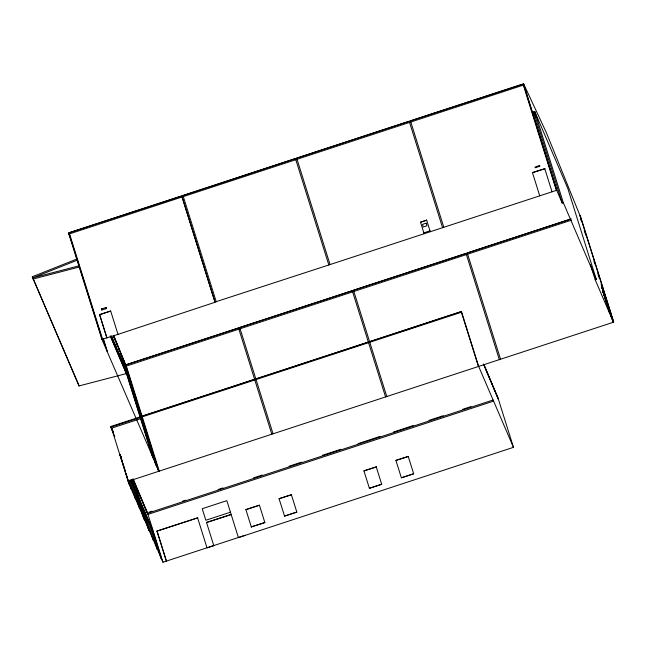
<?xml version="1.0" encoding="UTF-8"?>
<svg xmlns="http://www.w3.org/2000/svg" width="646" height="646" viewBox="0 0 646 646"><rect width="100%" height="100%" fill="white"/><g stroke="black" fill="none" stroke-linecap="round" stroke-linejoin="round"><path stroke-width="0.97" d="M420.506 222.192L426.659 220.173L420.506 222.192L424.123 233.731L423.76 232.883L429.913 230.864L430.276 231.72L426.659 220.173M101.365 309.208L101.479 309.749M106.324 308.069L105.896 308.772L101.842 309.918M101.406 309.289L101.656 308.812M106.299 308.223L105.896 308.772M534.92 167.185L539.386 165.489M539.757 166.264L535.195 167.758M101.688 308.901L105.702 307.585M110.66 336.518L126.374 373.59L78.982 385.945L32.3 276.754L76.955 258.998M77.399 260.12L32.744 277.877L79.167 265.781M103.053 338.609L106.961 351.077L101.923 339.36L68.541 232.94L523.583 83.77L546.25 132.382L580.06 215.748L613.7 322.144L478.42 366.492L461.196 311.574L369.609 341.694M180.823 196.376L69.162 232.738L102.536 339.158L118.016 334.37L110.668 311.025L99.605 314.659L106.84 337.745M183.965 195.342L295.448 158.553L328.822 264.973L214.973 302.053L181.776 196.061M522.105 84.497L410.436 120.859L443.81 227.279L539.741 195.835L532.449 172.619L544.804 168.719L532.449 172.619M69.518 233.892L523.333 85.127M596.315 279.443L563.32 202.699L562.214 203.062L533.628 111.863L534.735 111.5L567.737 188.244L596.315 279.443L595.208 279.807L590.396 264.44M99.605 314.659L110.668 311.025M182.083 197.014L215.061 302.263L118.016 334.37M330.049 264.569L442.575 227.691L409.209 121.262L296.675 158.149L330.049 264.569L328.822 264.973M539.741 195.835L556.343 190.392L523.058 84.19M523.712 84.965L556.715 190.271L523.583 83.77M113.494 336.162L125.518 364.756L158.658 471.314L125.639 365.967M580.06 215.748L579.801 216.144M238.519 328.015L125.34 365.014L570.265 219.269M273.04 433.813L239.714 327.522L352.28 290.724M386.793 396.523L353.475 290.232L466.041 253.434M500.553 359.233L467.236 252.941L571.185 218.865M158.819 471.015L156.59 466.493L147.708 439.563L155.185 462.576L153.11 457.756L124.533 366.557L111.225 336.267M126.358 366.056L571.581 220.108M114.794 436.615L110.724 426.546L140.545 416.783M140.707 417.364L110.91 427.127L111.274 428.274L141.062 418.511M141.66 417.05L461.664 312.155M602.581 289.739L601.886 287.212M147.417 437.302C145.818 432.957 149.702 442.308 147.054 437.059M146.804 436.228L147.603 437.423M601.644 287.292L602.266 288.342M602.815 289.626L602.015 288.423M602.46 290.401L604.543 294.584L611.528 317.751L602.46 290.401L609.695 313.488L611.778 317.671M149.355 443.406L156.833 466.412M245.109 535.3L162.962 562.23L129.386 484.799L119.978 454.784L121.23 457.045M106.961 351.077L153.11 457.756M113.478 432.836L111.16 427.046L128.158 481.31L478.662 366.411L513.465 447.331L238.406 537.593L226.827 500.65L202.23 508.717L205.848 520.256L230.444 512.197M129.386 484.799L126.099 473.461M131.065 480.576L134.336 487.528A20.074 0.686 71.9 0 1 131.913 479.469M137.275 496.887L141.183 505.333L137.517 496.806L144.51 519.973L134.336 487.528M144.058 510.13L153.215 540.226M149.113 512.125L151.988 511.18M182.648 501.126L185.523 500.19M218.106 489.507L222.902 487.94M253.571 477.887L262.195 475.052M289.028 466.259L301.488 462.173M322.564 455.268L340.773 449.293M358.029 443.64L380.066 436.413M393.487 432.021L413.61 425.423M428.944 420.393L443.317 415.685M462.488 409.402L471.112 406.576M133.116 478.952L147.619 513.247L493.092 400.003M147.732 514.474L493.455 401.158M483.588 364.287L498.486 399.511L483.62 364.061M148.087 519.505L157.253 549.601M140.109 501.611L152.125 528.888L161.532 558.903M132.785 479.316A20.074 0.686 71.9 0 1 140.02 500.747L149.186 530.842L140.069 501.764M156.994 531.085L197.619 517.866L156.994 531.085L166.402 561.099M206.534 522.485L231.171 514.507L206.534 522.485L213.81 545.66L207.027 547.881L197.579 517.777M251.334 526.991L245.868 509.589L259.401 505.156L264.86 522.557L251.294 526.902L264.86 522.557M279.072 498.704L291.411 494.755L279.072 498.704L284.539 516.106L296.837 512.076L291.37 494.675M363.932 470.886L376.271 466.937L363.932 470.886L369.399 488.287L381.697 484.258L376.23 466.856M395.909 460.404L408.248 456.456L395.909 460.404L401.376 477.806L413.674 473.776L408.207 456.375M245.908 509.678L259.434 505.237M33.019 279.056L79.45 266.959M539.345 165.4L539.87 166.038M101.68 309.87L102.173 309.894M105.984 307.561L106.332 307.997M106.122 307.649L106.356 308.15M68.621 233.093L69.469 234.926M68.977 234.248L70.672 237.906M533.628 111.863L536.018 117.41M556.957 190.19L556.343 190.392M556.715 190.271L562.214 203.062M595.208 279.807L609.695 313.488M611.528 317.751L613.361 322.015M443.81 227.279L442.575 227.691M368.382 342.097L255.848 378.984M413.674 473.776L401.376 477.806M381.697 484.258L369.399 488.287M183.012 195.657L216.281 301.868M254.621 379.388L141.442 416.387L461.478 311.574L478.662 366.411M296.837 512.076L284.539 516.106M111.475 336.186L124.533 366.557M111.185 336.065L124.29 366.637L152.868 457.836M110.151 335.855L126.374 373.59M149.597 443.326L147.95 439.482L155.185 462.576M102.536 339.158L101.923 339.36M154.943 462.657L156.59 466.493M147.942 514.321L133.06 479.13M130.976 479.72L152.125 528.888M119.978 454.784L120.988 457.126M128.158 481.31L129.628 484.718M144.752 519.893L143.501 517.624L134.093 487.609M149.428 530.762L148.176 528.501L140.941 505.414M32.3 276.754L78.311 383.845M483.83 364.409L497.945 397.774L513.465 447.331M112.331 429.832L113.51 432.61M110.732 426.554L113.478 433.038M133.221 480.18L147.336 513.546M113.478 336.388L114.996 340.095M116.135 342.865L117.653 346.563M118.42 348.412L119.558 351.19M120.317 353.039L122.215 357.666M122.974 359.515L125.251 365.063M147.361 437.503L147.627 438.295M146.949 436.753L146.82 436.333M580.31 215.667L613.7 322.144M580.366 217.968L581.263 220.843M584.267 230.404L585.76 235.192M593.932 261.226L594.829 264.093M597.825 273.638L599.318 278.418M601.055 283.99L602.557 288.77M610.349 313.649L613.086 322.346M602.71 290.32L609.945 313.407M534.735 111.5L563.32 202.699M544.748 168.59L552.039 191.805M466.008 253.345L499.326 359.636M352.248 290.635L385.565 396.927M238.487 327.926L271.805 434.217M125.994 364.901L159.279 471.112M99.71 314.909L106.945 338.003M103.295 338.536L107.204 351.004M69.162 233.973L102.165 339.279M157.035 531.165L166.442 561.188M147.619 513.247L162.962 562.23M151.875 528.969L161.282 558.984M130.645 480.107L139.463 508.249M129.555 480.107L135.434 498.865M128.756 481.044L131.396 489.49M120.221 454.703L122.28 461.268M122.869 463.142L125.51 471.588M78.707 384.766L78.982 385.945M426.15 223.185L422.46 224.396L423.275 226.996L426.958 225.785L426.15 223.185M125.518 364.756L113.785 335.847L125.518 364.756"/></g></svg>
